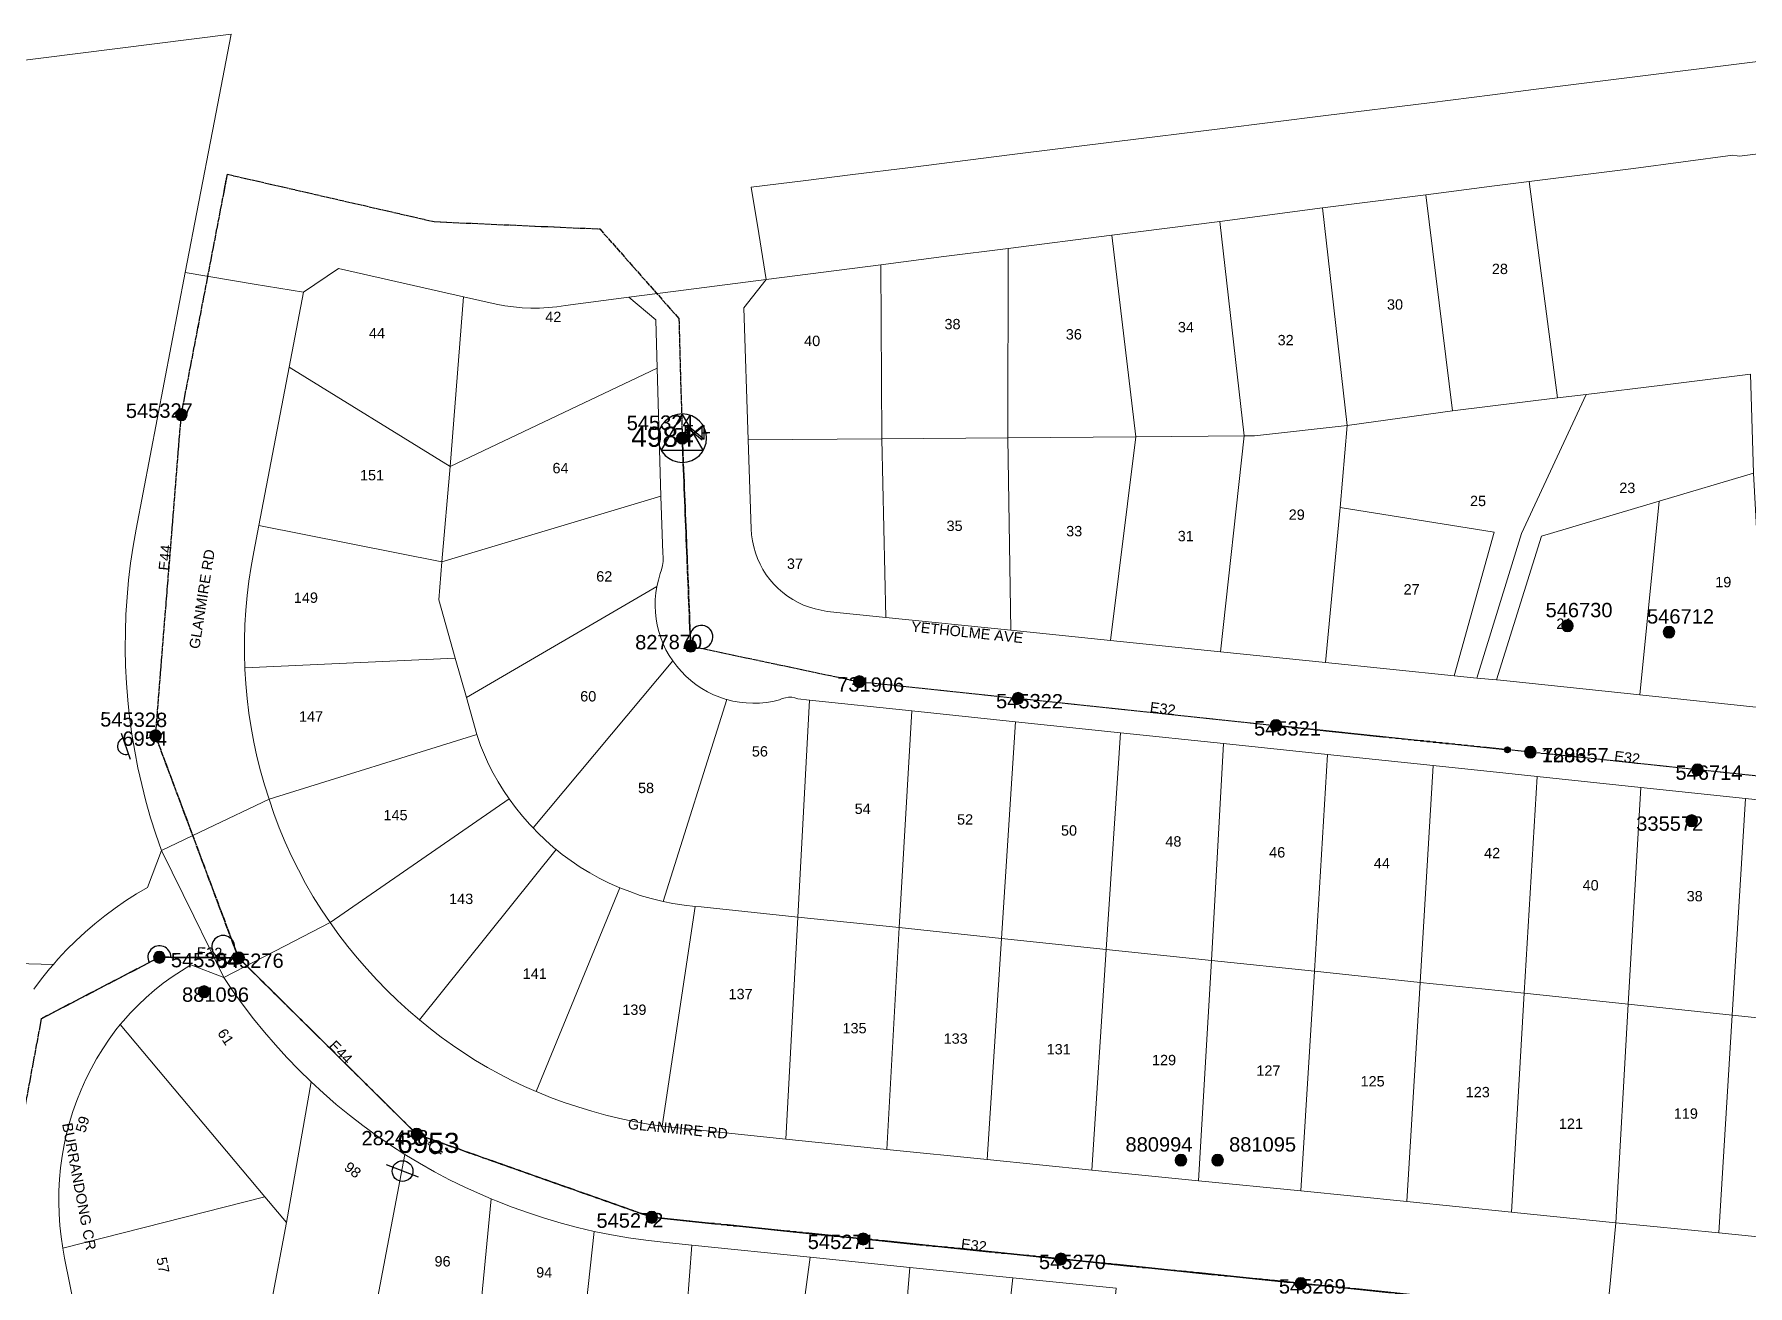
# Model space of a CAD drawing. Header units: metres. Extents: x 311460 to 313373, y 6261260 to 6263889.
# Drawn here: x 311615 to 311913.1, y 6262948.9 to 6263166.6 of the extents above; entities that cross this region are included whole.
import ezdxf
from ezdxf.enums import TextEntityAlignment as Align

# ---------------------------------------------------------------- set-up
doc = ezdxf.new("R2010")
doc.units = ezdxf.units.M
doc.linetypes.add('Cable Exist OH', pattern=[1, 1, 0])
doc.layers.get('0').update_dxf_attribs({"color": 6})
doc.layers.add('Cadastre Land Parcels_SP_EXT', color=9, linetype='Continuous', lineweight=5)
doc.layers.add('Cadastre Roads_SP_EXT', color=9, linetype='Continuous', lineweight=5)
for name, color, linetype in [('Equip_LV_EXT', 7, 'Continuous'), ('Equip_SP_HV_EXT', 7, 'Continuous'), ('Equip_SP_LV_EXT', 7, 'Continuous'), ('Mains_HV_EXT', 7, 'Continuous'), ('Mains_LV_EXT', 7, 'Continuous'), ('Mains_SL_EXT', 7, 'Continuous'), ('Sub_SP_TR_HV_LV_EXT', 7, 'Continuous'), ('SupportsOH_SP_TR_HV_LV_SL_EXT', 7, 'Continuous')]:
    doc.layers.add(name, color=color, linetype=linetype)
doc.layers.get('0').freeze()
doc.styles.add('HVSW_LABEL', font='arial.ttf')
doc.styles.add('POLE_LABEL', font='arial.ttf')
doc.styles.get("Standard").update_dxf_attribs({"font": 'arial.ttf'})

# ---------------------------------------------------------------- blocks, each defined once
blk = doc.blocks.new('SUB_POLE_EXT')
blk.add_wipeout([(0, 4.22), (0.42, 4.2), (0.83, 4.14), (1.21, 4.05), (1.62, 3.9), (1.99, 3.72), (2.35, 3.51), (2.68, 3.26), (2.99, 2.99), (3.28, 2.66), (3.52, 2.34), (3.76, 1.92), (3.9, 1.62), (4.04, 1.23), (4.18, 0.63), (4.22, 0), (4.18, -0.61), (4.06, -1.15), (3.9, -1.62), (3.58, -2.24), (3.22, -2.73), (2.97, -3.01), (2.68, -3.26), (2.36, -3.5), (2, -3.72), (1.64, -3.89), (1.25, -4.03), (0.82, -4.14), (0.42, -4.2), (0, -4.22), (-0.41, -4.2), (-0.8, -4.15), (-1.21, -4.05), (-1.62, -3.9), (-1.99, -3.73), (-2.35, -3.51), (-2.68, -3.26), (-2.96, -3.02), (-3.23, -2.72), (-3.51, -2.35), (-3.71, -2.01), (-3.91, -1.6), (-4.05, -1.21), (-4.16, -0.76), (-4.22, -0.14), (-4.21, 0.39), (-4.14, 0.83), (-4.03, 1.27), (-3.9, 1.63), (-3.71, 2.02), (-3.5, 2.37), (-3.28, 2.67), (-2.99, 2.99), (-2.68, 3.27), (-2.33, 3.52), (-1.98, 3.73), (-1.63, 3.9), (-1.2, 4.05), (-0.78, 4.15), (-0.4, 4.21)])
blk.add_line((2.16, 0.48), (2.16, 0.48, 0))
blk.add_lwpolyline([(-4.22, 0, 1), (4.22, 0, 1)], format="xyb", close=True)
blk.add_lwpolyline([(2.14, 0.52), (0, 4.22), (-3.66, -2.11), (3.66, -2.11)], close=True)
for tag, height, flags, p in [('ASSET_NUM', 3.5, 8, (2, 2)), ('STREET_CODE', 0.2, 9, (1.5, 0)), ('CONSTRUCTED_VOLTAGE', 0.2, 9, (1.5, -0.2)), ('OPERATING_VOLTAGE', 0.2, 9, (1.5, -0.6)), ('OPERATED_BY', 0.2, 9, (1.5, -0.8)), ('ORIENTATION', 0.2, 9, (1.5, -1.2)), ('OWNED_BY', 0.2, 9, (1.5, -1.4)), ('SECONDARY_VOLTAGE', 0.2, 9, (1.5, -1.6)), ('STATE', 0.2, 9, (1.5, -1.8)), ('SUBSTATION_TYPE', 0.2, 9, (1.5, -2)), ('STREETNAME', 0.2, 9, (1.5, -2.8)), ('SUBURB', 0.2, 9, (1.5, -3)), ('NO_PHASES', 0.2, 9, (1.5, -0.4)), ('MAINTAINED_BY', 0.2, 9, (1.5, -1)), ('USAGE', 0.2, 9, (1.5, -2.2)), ('LEGEND', 0.2, 9, (1.5, -2.4)), ('LOCATION', 0.2, 9, (1.5, -2.6)), ('Z', 0.2, 1, (1.5, -3.4)), ('NOTES', 0.2, 9, (1.5, -3.2))]:
    blk.add_attdef(tag, text='', height=height, dxfattribs=dict(flags=flags)).set_placement(p, align=Align.MIDDLE_LEFT)
blk = doc.blocks.new('LV_OH_LINKS_OPEN_EXT')
for p, q in [((-0.17, 4.97), (-0.17, 5.46)), ((-0.17, 3), (-0.17, 2.5)), ((0.17, 4.97), (0.17, 5.46)), ((0.17, 3), (0.17, 2.5))]:
    blk.add_line(p, q)
blk.add_lwpolyline([(0, 2.99, 1), (0, 4.98, 1)], format="xyb", close=True)
at = {"flags": 9}
for tag, p in [('ACTUAL_STATUS', (0, 0)), ('CONSTRUCTED_VOLTAGE', (0, -0.2)), ('OPERATING_VOLTAGE', (0, -0.6)), ('ORIENTATION', (0, -0.8)), ('OWNED_BY', (0, -1)), ('STATE', (0, -1.2)), ('SWITCH_TYPE', (0, -1.4)), ('NO_PHASES', (0, -0.4)), ('USAGE', (0, -1.6)), ('LEGEND', (0, -1.8)), ('NOTES', (0, -2))]:
    blk.add_attdef(tag, text='', height=0.2, dxfattribs=at).set_placement(p, align=Align.MIDDLE_LEFT)
at = {"flags": 1}
blk.add_attdef('Z', (0, 0), '', height=0.2, dxfattribs=at)
blk = doc.blocks.new('LV_OH_LINKS_DISTFUSE_EXT')
for p, q in [((0, 0), (0.96, 0)), ((3.84, 0), (4.8, 0))]:
    blk.add_line(p, q)
blk.add_lwpolyline([(3.84, -1.2), (3.84, 1.2), (0.96, -1.2), (0.96, 1.2)], close=True)
at = {"flags": 9}
for tag, p in [('ACTUAL_STATUS', (0, 0)), ('CONSTRUCTED_VOLTAGE', (0, -0.2)), ('OPERATING_VOLTAGE', (0, -0.6)), ('ORIENTATION', (0, -0.8)), ('OWNED_BY', (0, -1)), ('STATE', (0, -1.2)), ('SWITCH_TYPE', (0, -1.4)), ('NO_PHASES', (0, -0.4)), ('USAGE', (0, -1.6)), ('NOTES', (0, -1.8))]:
    blk.add_attdef(tag, text='', height=0.2, dxfattribs=at).set_placement(p, align=Align.MIDDLE_LEFT)
at = {"flags": 1}
blk.add_attdef('Z', (0, 0), '', height=0.2, dxfattribs=at)
blk = doc.blocks.new('POLE_EXT')
blk.add_hatch(color=256).paths.add_polyline_path([(-1, 0, 1), (1, 0, 1)])
blk.add_lwpolyline([(-1, 0, 1), (1, 0, 1)], format="xyb", close=True)
for tag, height, flags, p in [('pNumber', 2.5, 8, (-17.84, 2.07)), ('OWNED_BY', 0.2, 9, (1.35, -0.4)), ('SPECIAL_USE', 0.2, 9, (1.35, -0.8)), ('STATE', 0.2, 9, (1.35, -1)), ('cLV', 0.2, 9, (1.35, -1.4)), ('hDepth', 0.2, 9, (1.35, -1.6)), ('hDia', 0.2, 9, (1.35, -1.8)), ('cHV', 0.2, 9, (1.35, -2)), ('PARENT', 0.2, 9, (1.35, -0.6)), ('USAGE', 0.2, 9, (1.35, -1.2)), ('LBRACKET', 0.2, 9, (1.35, -2.2)), ('LExisting', 0.2, 9, (1.35, -2.4)), ('LANTNUMBER', 0.2, 9, (1.35, -2.6)), ('LOther', 0.2, 9, (1.35, -2.8)), ('LRemove', 0.2, 9, (1.35, -3)), ('cLinedev', 0.2, 9, (1.35, -3.4)), ('pExisting', 0.2, 9, (1.35, -3.8)), ('pFooting', 0.2, 9, (1.35, -4.4)), ('pNew', 0.2, 9, (1.35, -4.6)), ('pRelocate', 0.2, 9, (1.35, -5)), ('pRemove', 0.2, 9, (1.35, -5.2)), ('pReplace', 0.2, 9, (1.35, -5.4)), ('pStay', 0.2, 9, (1.35, -5.6)), ('pType', 0.2, 9, (1.35, -5.8)), ('cspan', 0.2, 9, (1.35, -6)), ('LEGEND', 0.2, 9, (1.35, -3.2)), ('LOCATION', 0.2, 9, (1.35, -3.6)), ('PFNUMBER', 0.2, 9, (1.35, -4)), ('NEWPFNUMBER', 0.2, 9, (1.35, -4.2)), ('STREETNAME', 0.2, 9, (1.35, -6.2)), ('SUBURB', 0.2, 9, (1.35, -6.4)), ('OPERATED_BY', 0.2, 9, (1.36, -7.01)), ('NOTES', 0.2, 9, (1.35, -6.6)), ('MAINTAINED_BY', 0.2, 9, (1.36, -6.81))]:
    blk.add_attdef(tag, text='', height=height, dxfattribs=dict(flags=flags)).set_placement(p, align=Align.MIDDLE_LEFT)
at = {"style": 'POLE_LABEL'}
for tag, height, flags, p in [('ASSET_NUM', 2.5, 8, (2, 2)), ('STRUCTURE_PLANT_NUMBER', 0.2, 9, (1.35, 0.03)), ('STREET_CODE', 0.2, 9, (1.35, -0.2))]:
    blk.add_attdef(tag, text='', height=height, dxfattribs=dict(at, flags=flags)).set_placement(p, align=Align.MIDDLE_LEFT)
at = {"flags": 1}
blk.add_attdef('Z', (1.35, -7.33), '', height=0.2, dxfattribs=at)
blk = doc.blocks.new('HV_ABS_CLOSED_EXT')
blk.add_line((-3, 6.87), (3, 6.87))
blk.add_circle((0, 6.87), 1.8)
at = {"style": 'HVSW_LABEL'}
for tag, height, flags, p in [('ASSET_NUM', 3.5, 8, (2, 2)), ('STREET_CODE', 0.2, 9, (0, -0.2))]:
    blk.add_attdef(tag, text='', height=height, dxfattribs=dict(at, flags=flags)).set_placement(p, align=Align.MIDDLE_LEFT)
at = {"flags": 1}
blk.add_attdef('Z', (0, 0), '', height=0.2, dxfattribs=at)
at = {"flags": 9}
for tag, p in [('ACTUAL_STATUS', (0, -0.4)), ('CONSTRUCTED_VOLTAGE', (0, -0.6)), ('OPERATING_VOLTAGE', (0, -1)), ('ORIENTATION', (0, -1.2)), ('OWNED_BY', (0, -1.4)), ('STATE', (0, -1.6)), ('SWITCH_TYPE', (0, -1.8)), ('STREETNAME', (0, -2.6)), ('SUBURB', (0, -2.8)), ('NO_PHASES', (0, -0.8)), ('USAGE', (0, -2)), ('LEGEND', (0, -2.2)), ('LOCATION', (0, -2.4)), ('NOTES', (0, -3))]:
    blk.add_attdef(tag, text='', height=0.2, dxfattribs=at).set_placement(p, align=Align.MIDDLE_LEFT)
blk = doc.blocks.new('HV_USL_CLOSED_EXT')
blk.add_line((2.4, 5.5), (-2.4, 5.5))
blk.add_lwpolyline([(1.44, 5.5, 0.414214), (0, 6.94, 0.414214), (-1.44, 5.5)], format="xyb")
for tag, height, flags, p in [('ASSET_NUM', 2.5, 8, (2, 2)), ('STREET_CODE', 0.2, 9, (1.5, 0)), ('ACTUAL_STATUS', 0.2, 9, (1.5, -0.2)), ('CONSTRUCTED_VOLTAGE', 0.2, 9, (1.5, -0.4)), ('OPERATING_VOLTAGE', 0.2, 9, (1.5, -0.8)), ('ORIENTATION', 0.2, 9, (1.5, -1)), ('OWNED_BY', 0.2, 9, (1.5, -1.2)), ('OPERATED_BY', 0.2, 9, (1.5, -1.4)), ('STATE', 0.2, 9, (1.5, -1.8)), ('SWITCH_TYPE', 0.2, 9, (1.5, -2)), ('STREETNAME', 0.2, 9, (1.5, -2.8)), ('SUBURB', 0.2, 9, (1.5, -3)), ('NO_PHASES', 0.2, 9, (1.5, -0.6)), ('MAINTAINED_BY', 0.2, 9, (1.5, -1.6)), ('USAGE', 0.2, 9, (1.5, -2.2)), ('LEGEND', 0.2, 9, (1.5, -2.4)), ('LOCATION', 0.2, 9, (1.5, -2.6)), ('Z', 0.2, 1, (1.5, -3.6)), ('NOTES', 0.2, 9, (1.5, -3.2)), ('LABEL_ALIGNMENT', 0.2, 9, (1.5, -3.4))]:
    blk.add_attdef(tag, text='', height=height, dxfattribs=dict(flags=flags)).set_placement(p, align=Align.MIDDLE_LEFT)
blk = doc.blocks.new('CONNECTOR_NODE_EXT')
h = blk.add_hatch(color=256)
edge = h.paths.add_edge_path()
edge.add_arc((0, 0), 0.5, 0, 360)
blk.add_circle((0, 0), 0.5)
at = {"flags": 1}
blk.add_attdef('Z', (0, 0), '', height=0.2, dxfattribs=at)
at = {"flags": 9}
for tag, p in [('CONNECTOR_TYPE', (0, 0)), ('CONSTRUCTED_VOLTAGE', (0, -0.2)), ('OPERATING_VOLTAGE', (0, -0.6)), ('ORIENTATION', (0, -0.8)), ('SUBTYPE', (0, -1)), ('NO_PHASES', (0, -0.4)), ('USAGE', (0, -1.2)), ('NOTES', (0, -1.4))]:
    blk.add_attdef(tag, text='', height=0.2, dxfattribs=at).set_placement(p, align=Align.MIDDLE_LEFT)

msp = doc.modelspace()

# ---------------------------------------------------------------- linework, layer by layer
at = {"layer": 'Cadastre Land Parcels_SP_EXT', "linetype": 'Continuous'}
msp.add_lwpolyline([(311575.49, 6263005.98), (311618.32, 6263004.82), (311619.1, 6263005.71), (311620.62, 6263007.34), (311622.2, 6263008.91), (311623.83, 6263010.43), (311625.52, 6263011.88), (311627.26, 6263013.28), (311629.04, 6263014.61), (311630.88, 6263015.88), (311632.75, 6263017.08), (311634.69, 6263018.22), (311637.1, 6263024.65), (311636.11, 6263027.47), (311635.22, 6263030.32), (311634.41, 6263033.19), (311633.68, 6263036.08), (311633.03, 6263038.99), (311632.46, 6263041.92), (311631.98, 6263044.86), (311631.58, 6263047.82), (311631.26, 6263050.78), (311631.03, 6263053.76), (311630.88, 6263056.74), (311630.81, 6263059.72), (311630.83, 6263062.7), (311630.93, 6263065.68), (311631.12, 6263068.66), (311631.39, 6263071.63), (311631.74, 6263074.59), (311632.17, 6263077.54), (311632.69, 6263080.51), (311641.26, 6263125.16), (311645.98, 6263149.72), (311649.22, 6263166.58), (311596.3, 6263159.94)], dxfattribs=at)
for points in [[(311861.79, 6263101.12), (311880.07, 6263103.35), (311875.1, 6263140.99), (311869.06, 6263140.22), (311857.11, 6263138.69), (311861.79, 6263101.12)], [(311843.42, 6263098.55), (311839.17, 6263136.4), (311821.29, 6263134.03), (311825.52, 6263096.74), (311827.31, 6263096.76), (311843.42, 6263098.55)], [(311843.42, 6263098.55), (311861.79, 6263101.12), (311857.11, 6263138.69), (311839.17, 6263136.4), (311843.42, 6263098.55)], [(311825.52, 6263096.74), (311821.29, 6263134.03), (311802.47, 6263131.67), (311806.65, 6263096.58), (311825.52, 6263096.74)], [(311802.47, 6263131.67), (311784.45, 6263129.34), (311784.37, 6263096.4), (311806.65, 6263096.58), (311802.47, 6263131.67)], [(311784.45, 6263129.34), (311773.27, 6263127.92), (311762.27, 6263126.51), (311762.47, 6263096.25), (311784.37, 6263096.4), (311784.45, 6263129.34)], [(311689.7, 6263120.94), (311667.91, 6263125.87), (311661.84, 6263121.71), (311659.34, 6263108.68), (311687.33, 6263091.39), (311689.7, 6263120.94)], [(311762.47, 6263096.25), (311762.27, 6263126.51), (311742.32, 6263123.94), (311738.45, 6263119), (311739.21, 6263096.08), (311762.47, 6263096.25)], [(311687.33, 6263091.39), (311659.34, 6263108.68), (311654.06, 6263081.18), (311685.89, 6263074.81), (311687.33, 6263091.39)], [(311914.16, 6263090.25), (311913.61, 6263107.47), (311912.68, 6263107.33), (311898.3, 6263105.58), (311885.01, 6263103.95), (311873.8, 6263079.78), (311865.98, 6263054.62), (311869.4, 6263054.31), (311877.26, 6263079.27), (311897.71, 6263085.36), (311914.16, 6263090.25)], [(311865.98, 6263054.62), (311873.8, 6263079.78), (311885.01, 6263103.95), (311880.07, 6263103.35), (311861.79, 6263101.12), (311843.42, 6263098.55), (311842.23, 6263084.27), (311869.02, 6263079.97), (311862.04, 6263055.03), (311865.98, 6263054.62)], [(311842.23, 6263084.27), (311843.42, 6263098.55), (311827.31, 6263096.76), (311825.52, 6263096.74), (311821.43, 6263059.21), (311839.7, 6263057.32), (311842.23, 6263084.27)], [(311762.47, 6263096.25), (311739.21, 6263096.08), (311739.72, 6263080.57), (311739.81, 6263079.51), (311739.95, 6263078.46), (311740.17, 6263077.42), (311740.46, 6263076.4), (311740.83, 6263075.4), (311741.27, 6263074.43), (311741.77, 6263073.49), (311742.34, 6263072.59), (311742.98, 6263071.74), (311743.67, 6263070.93), (311744.42, 6263070.18), (311745.22, 6263069.48), (311746.07, 6263068.84), (311746.96, 6263068.27), (311747.9, 6263067.76), (311748.86, 6263067.31), (311749.86, 6263066.94), (311750.88, 6263066.64), (311751.92, 6263066.42), (311752.97, 6263066.22), (311763.18, 6263065.18), (311762.47, 6263096.25)], [(311784.89, 6263062.95), (311784.37, 6263096.4), (311762.47, 6263096.25), (311763.18, 6263065.18), (311784.89, 6263062.95)], [(311802.25, 6263061.17), (311806.65, 6263096.58), (311784.37, 6263096.4), (311784.89, 6263062.95), (311802.25, 6263061.17)], [(311825.52, 6263096.74), (311806.65, 6263096.58), (311802.25, 6263061.17), (311821.43, 6263059.21), (311825.52, 6263096.74)], [(311916.26, 6263049.41), (311914.94, 6263075.33), (311914.16, 6263090.25), (311897.71, 6263085.36), (311894.35, 6263051.68), (311916.26, 6263049.41)], [(311723.33, 6263070.53), (311723.58, 6263071.67), (311723.91, 6263072.78), (311724.14, 6263073.47), (311724.31, 6263074.18), (311724.39, 6263074.9), (311724.41, 6263075.63), (311724.34, 6263076.36), (311724.03, 6263086.28), (311685.89, 6263074.81), (311685.36, 6263068.23), (311688.21, 6263058.09), (311690.17, 6263051.26), (311723.33, 6263070.53)], [(311862.04, 6263055.03), (311869.02, 6263079.97), (311842.23, 6263084.27), (311839.7, 6263057.32), (311862.04, 6263055.03)], [(311897.71, 6263085.36), (311877.26, 6263079.27), (311869.4, 6263054.31), (311869.57, 6263054.3), (311870.73, 6263054.18), (311894.35, 6263051.68), (311897.71, 6263085.36)], [(311685.89, 6263074.81), (311654.06, 6263081.18), (311653.18, 6263076.57), (311652.71, 6263074.03), (311652.33, 6263071.5), (311652.02, 6263068.96), (311651.78, 6263066.41), (311651.63, 6263063.85), (311651.55, 6263061.29), (311651.55, 6263058.73), (311651.62, 6263056.42), (311688.21, 6263058.09), (311685.36, 6263068.23), (311685.89, 6263074.81)], [(311726.08, 6263057.61), (311725.46, 6263058.56), (311724.91, 6263059.55), (311724.43, 6263060.57), (311724.02, 6263061.63), (311723.67, 6263062.7), (311723.4, 6263063.8), (311723.2, 6263064.91), (311723.08, 6263066.03), (311723.03, 6263067.16), (311723.05, 6263068.29), (311723.15, 6263069.42), (311723.33, 6263070.53), (311690.17, 6263051.26), (311691.99, 6263044.78), (311692.64, 6263042.87), (311693.32, 6263041.25), (311694.05, 6263039.66), (311694.85, 6263038.1), (311695.72, 6263036.58), (311696.64, 6263035.08), (311697.61, 6263033.63), (311698.75, 6263032.08), (311699.95, 6263030.59), (311701.21, 6263029.15), (311701.77, 6263028.56), (311726.08, 6263057.61)], [(311655.83, 6263033.58), (311691.99, 6263044.78), (311690.17, 6263051.26), (311688.21, 6263058.09), (311651.62, 6263056.42), (311651.63, 6263056.17), (311651.79, 6263053.62), (311652.02, 6263051.07), (311652.33, 6263048.53), (311652.72, 6263046), (311653.19, 6263043.48), (311653.73, 6263040.98), (311654.35, 6263038.49), (311655.04, 6263036.03), (311655.83, 6263033.58)], [(311735.52, 6263050.88), (311735.39, 6263050.91), (311734.28, 6263051.27), (311733.19, 6263051.71), (311732.14, 6263052.22), (311731.13, 6263052.81), (311730.15, 6263053.46), (311729.23, 6263054.17), (311728.35, 6263054.95), (311727.53, 6263055.79), (311726.77, 6263056.67), (311726.08, 6263057.61), (311701.77, 6263028.56), (311702.54, 6263027.76), (311703.92, 6263026.43), (311705.36, 6263025.17), (311705.8, 6263024.81), (311706.86, 6263023.96), (311708.4, 6263022.83), (311709.99, 6263021.75), (311711.63, 6263020.75), (311713.3, 6263019.82), (311715.02, 6263018.97), (311716.9, 6263018.14), (311718.59, 6263017.47), (311720.44, 6263016.83), (311722.31, 6263016.28), (311724.21, 6263015.81), (311724.44, 6263015.76), (311735.52, 6263050.88)], [(311729.99, 6263014.87), (311731.06, 6263014.83), (311747.87, 6263013.06), (311749.89, 6263050.78), (311747.87, 6263051.03), (311747.34, 6263051.19), (311746.79, 6263051.27), (311746.24, 6263051.28), (311745.69, 6263051.21), (311745.15, 6263051.06), (311744.64, 6263050.84), (311743.5, 6263050.57), (311742.35, 6263050.38), (311741.18, 6263050.27), (311740.01, 6263050.24), (311738.84, 6263050.29), (311737.68, 6263050.42), (311736.53, 6263050.62), (311735.52, 6263050.88), (311724.44, 6263015.76), (311726.13, 6263015.42), (311728.06, 6263015.12), (311729.99, 6263014.87)], [(311767.69, 6263048.92), (311749.89, 6263050.78), (311747.87, 6263013.06), (311765.51, 6263011.21), (311767.69, 6263048.92)], [(311785.75, 6263047.03), (311767.69, 6263048.92), (311765.51, 6263011.21), (311783.3, 6263009.35), (311785.75, 6263047.03)], [(311804.01, 6263045.09), (311785.75, 6263047.03), (311783.3, 6263009.35), (311801.5, 6263007.42), (311804.01, 6263045.09)], [(311697.61, 6263033.63), (311696.64, 6263035.08), (311695.72, 6263036.58), (311694.85, 6263038.1), (311694.05, 6263039.66), (311693.32, 6263041.25), (311692.64, 6263042.87), (311691.99, 6263044.78), (311655.83, 6263033.58), (311656.68, 6263031.06), (311657.62, 6263028.56), (311658.65, 6263026.09), (311659.76, 6263023.65), (311660.94, 6263021.26), (311662.2, 6263018.9), (311663.54, 6263016.58), (311664.95, 6263014.31), (311666.48, 6263012.08), (311697.61, 6263033.63)], [(311821.9, 6263043.22), (311804.01, 6263045.09), (311801.5, 6263007.42), (311819.82, 6263005.5), (311821.9, 6263043.22)], [(311837.73, 6263003.62), (311840.04, 6263041.32), (311821.9, 6263043.22), (311819.82, 6263005.5), (311837.73, 6263003.62)], [(311858.42, 6263039.39), (311840.04, 6263041.32), (311837.73, 6263003.62), (311856.13, 6263001.69), (311858.42, 6263039.39)], [(311876.48, 6263037.49), (311871.04, 6263038.06), (311858.42, 6263039.39), (311856.13, 6263001.69), (311874.27, 6262999.8), (311876.48, 6263037.49)], [(311894.55, 6263035.59), (311876.48, 6263037.49), (311874.27, 6262999.8), (311892.36, 6262997.89), (311894.55, 6263035.59)], [(311912.73, 6263033.68), (311894.55, 6263035.59), (311892.36, 6262997.89), (311910.43, 6262996), (311912.73, 6263033.68)], [(311701.77, 6263028.56), (311701.21, 6263029.15), (311699.95, 6263030.59), (311698.75, 6263032.08), (311697.61, 6263033.63), (311666.48, 6263012.08), (311668, 6263009.98), (311669.55, 6263007.95), (311671.17, 6263005.96), (311672.84, 6263004.03), (311674.57, 6263002.14), (311676.36, 6263000.31), (311678.2, 6262998.54), (311680.1, 6262996.82), (311682.01, 6262995.18), (311705.8, 6263024.81), (311705.36, 6263025.17), (311703.92, 6263026.43), (311702.54, 6263027.76), (311701.77, 6263028.56)], [(311930.78, 6263031.78), (311912.73, 6263033.68), (311910.43, 6262996), (311928.69, 6262994.1), (311930.78, 6263031.78)], [(311716.9, 6263018.14), (311715.02, 6263018.97), (311713.3, 6263019.82), (311711.63, 6263020.75), (311709.99, 6263021.75), (311708.4, 6263022.83), (311706.86, 6263023.96), (311705.8, 6263024.81), (311682.01, 6262995.18), (311683.91, 6262993.63), (311685.81, 6262992.17), (311687.77, 6262990.76), (311689.76, 6262989.42), (311691.79, 6262988.13), (311693.87, 6262986.91), (311695.97, 6262985.75), (311698.11, 6262984.65), (311700.29, 6262983.61), (311702.33, 6262982.72), (311716.9, 6263018.14)], [(311724.44, 6263015.76), (311724.21, 6263015.81), (311722.31, 6263016.28), (311720.44, 6263016.83), (311718.59, 6263017.47), (311716.9, 6263018.14), (311702.33, 6262982.72), (311702.49, 6262982.65), (311704.83, 6262981.7), (311707.19, 6262980.83), (311709.58, 6262980.02), (311711.99, 6262979.28), (311714.42, 6262978.62), (311716.87, 6262978.02), (311719.34, 6262977.5), (311721.82, 6262977.05), (311724.26, 6262976.68), (311729.99, 6263014.87), (311728.06, 6263015.12), (311726.13, 6263015.42), (311724.44, 6263015.76)], [(311747.87, 6263013.06), (311731.06, 6263014.83), (311729.99, 6263014.87), (311724.26, 6262976.68), (311745.78, 6262974.4), (311747.87, 6263013.06)], [(311765.51, 6263011.21), (311747.87, 6263013.06), (311745.78, 6262974.4), (311763.32, 6262972.64), (311765.51, 6263011.21)], [(311783.3, 6263009.35), (311765.51, 6263011.21), (311763.32, 6262972.64), (311780.77, 6262970.88), (311783.3, 6263009.35)], [(311801.5, 6263007.42), (311783.3, 6263009.35), (311780.77, 6262970.88), (311799.02, 6262969.03), (311801.5, 6263007.42)], [(311817.6, 6262967.19), (311819.82, 6263005.5), (311801.5, 6263007.42), (311799.02, 6262969.03), (311817.6, 6262967.19)], [(311835.39, 6262965.44), (311837.73, 6263003.62), (311819.82, 6263005.5), (311817.6, 6262967.19), (311835.39, 6262965.44)], [(311647.95, 6263002.57), (311642.23, 6263004.74), (311640.58, 6263003.73), (311638.98, 6263002.66), (311637.43, 6263001.53), (311635.92, 6263000.33), (311634.47, 6262999.07), (311633.07, 6262997.75), (311631.72, 6262996.38), (311630.43, 6262994.95), (311629.92, 6262994.34), (311655.11, 6262964.4), (311658.88, 6262959.92), (311663.19, 6262984.37), (311663.12, 6262984.43), (311661, 6262986.5), (311658.94, 6262988.63), (311656.95, 6262990.82), (311655.02, 6262993.06), (311653.15, 6262995.36), (311651.35, 6262997.71), (311649.62, 6263000.11), (311647.95, 6263002.57)], [(311856.13, 6263001.69), (311837.73, 6263003.62), (311835.39, 6262965.44), (311853.82, 6262963.59), (311856.13, 6263001.69)], [(311874.27, 6262999.8), (311856.13, 6263001.69), (311853.82, 6262963.59), (311872.06, 6262961.75), (311874.27, 6262999.8)], [(311892.36, 6262997.89), (311874.27, 6262999.8), (311872.06, 6262961.75), (311872.52, 6262961.7), (311890.21, 6262959.9), (311892.36, 6262997.89)], [(311910.43, 6262996), (311892.36, 6262997.89), (311890.21, 6262959.9), (311908.11, 6262958.14), (311910.43, 6262996)], [(311655.11, 6262964.4), (311629.92, 6262994.34), (311629.19, 6262993.42), (311628, 6262991.79), (311626.89, 6262990.12), (311625.84, 6262988.4), (311624.87, 6262986.65), (311623.97, 6262984.85), (311623.14, 6262983.02), (311622.39, 6262981.15), (311621.72, 6262979.26), (311621.12, 6262977.34), (311620.61, 6262975.39), (311620.18, 6262973.43), (311619.82, 6262971.45), (311619.55, 6262969.46), (311619.36, 6262967.46), (311619.26, 6262965.45), (311619.23, 6262963.44), (311619.29, 6262961.43), (311619.44, 6262959.42), (311619.66, 6262957.43), (311619.97, 6262955.48), (311655.11, 6262964.4)], [(311928.69, 6262994.1), (311910.43, 6262996), (311908.11, 6262958.14), (311914.38, 6262957.52), (311926.59, 6262956.35), (311928.69, 6262994.1)], [(311679.47, 6262971.76), (311676.97, 6262973.36), (311674.54, 6262975.04), (311672.15, 6262976.79), (311669.81, 6262978.6), (311667.52, 6262980.48), (311665.29, 6262982.43), (311663.19, 6262984.37), (311658.88, 6262959.92), (311656.39, 6262946.71), (311671.95, 6262932.06), (311679.47, 6262971.76)], [(311694.46, 6262964.07), (311692.63, 6262964.84), (311689.92, 6262966.07), (311687.25, 6262967.38), (311684.61, 6262968.77), (311682.01, 6262970.23), (311679.47, 6262971.76), (311671.95, 6262932.06), (311670.75, 6262924.57), (311687.33, 6262922.82), (311690.48, 6262922.49), (311694.46, 6262964.07)], [(311622.98, 6262940.28), (311656.39, 6262946.71), (311658.88, 6262959.92), (311655.11, 6262964.4), (311619.97, 6262955.48), (311619.97, 6262955.45), (311620.27, 6262953.74), (311622.98, 6262940.28)], [(311712.44, 6262958.36), (311709.53, 6262959.07), (311706.65, 6262959.84), (311703.79, 6262960.68), (311700.96, 6262961.6), (311698.15, 6262962.6), (311695.38, 6262963.68), (311694.46, 6262964.07), (311690.48, 6262922.49), (311705.39, 6262920.88), (311708.27, 6262920.61), (311712.44, 6262958.36)], [(311729.43, 6262955.98), (311724.39, 6262956.5), (311721.39, 6262956.85), (311718.4, 6262957.28), (311715.42, 6262957.79), (311712.44, 6262958.36), (311708.27, 6262920.61), (311723.59, 6262918.98), (311726.54, 6262918.68), (311729.43, 6262955.98)], [(311750.02, 6262953.88), (311729.43, 6262955.98), (311726.54, 6262918.68), (311741.35, 6262917.1), (311744.99, 6262916.73), (311750.02, 6262953.88)], [(311767.37, 6262952.12), (311750.02, 6262953.88), (311744.99, 6262916.73), (311761.14, 6262915), (311764.25, 6262914.7), (311767.37, 6262952.12)], [(311785.29, 6262950.32), (311767.37, 6262952.12), (311764.25, 6262914.7), (311778.47, 6262913.17), (311781.15, 6262912.92), (311785.29, 6262950.32)], [(311803.25, 6262948.49), (311785.29, 6262950.32), (311781.15, 6262912.92), (311796.38, 6262911.3), (311799.56, 6262911.12), (311803.25, 6262948.49)]]:
    msp.add_lwpolyline(points, close=True, dxfattribs=at)
at = {"layer": 'Cadastre Roads_SP_EXT', "linetype": 'Continuous'}
for points in [[(311930.68, 6263163.84), (311912.12, 6263161.52), (311893.99, 6263159.25), (311875.84, 6263156.98), (311868.75, 6263156.08), (311857.76, 6263154.69), (311839.74, 6263152.45), (311821.31, 6263150.15), (311803.37, 6263147.92), (311785.15, 6263145.65), (311767.43, 6263143.43), (311756.97, 6263142.12), (311749.26, 6263141.16), (311739.74, 6263139.97), (311741.04, 6263131.92), (311742.32, 6263123.94), (311762.27, 6263126.51), (311773.27, 6263127.92), (311784.45, 6263129.34), (311802.47, 6263131.67), (311821.29, 6263134.03), (311839.17, 6263136.4), (311857.11, 6263138.69), (311869.06, 6263140.22), (311875.1, 6263140.99), (311893.28, 6263143.24), (311910.57, 6263145.54), (311911.31, 6263145.45), (311911.7, 6263145.39), (311929.84, 6263147.67)], [(311622.98, 6262940.28), (311620.27, 6262953.74), (311619.97, 6262955.45), (311619.97, 6262955.48), (311619.66, 6262957.43), (311619.44, 6262959.42), (311619.29, 6262961.43), (311619.23, 6262963.44), (311619.26, 6262965.45), (311619.36, 6262967.46), (311619.55, 6262969.46), (311619.82, 6262971.45), (311620.18, 6262973.43), (311620.61, 6262975.39), (311621.12, 6262977.34), (311621.72, 6262979.26), (311622.39, 6262981.15), (311623.14, 6262983.02), (311623.97, 6262984.85), (311624.87, 6262986.65), (311625.84, 6262988.4), (311626.89, 6262990.12), (311628, 6262991.79), (311629.19, 6262993.42), (311629.92, 6262994.34), (311630.43, 6262994.95), (311631.72, 6262996.38), (311633.07, 6262997.75), (311634.47, 6262999.07), (311635.92, 6263000.33), (311637.43, 6263001.53), (311638.98, 6263002.66), (311640.58, 6263003.73), (311642.23, 6263004.74), (311647.95, 6263002.57), (311647.95, 6263002.57), (311642.73, 6263013.2), (311637.1, 6263024.65), (311634.69, 6263018.22), (311632.75, 6263017.08), (311630.88, 6263015.88), (311629.04, 6263014.61), (311627.26, 6263013.28), (311625.52, 6263011.88), (311623.83, 6263010.43), (311622.2, 6263008.91), (311620.62, 6263007.34), (311619.1, 6263005.71), (311618.32, 6263004.82), (311617.64, 6263004.03), (311616.23, 6263002.29), (311614.9, 6263000.51)], [(311888.3, 6262939.9), (311889.26, 6262949.93), (311890.21, 6262959.9), (311872.52, 6262961.7), (311872.06, 6262961.75), (311853.82, 6262963.59), (311835.39, 6262965.44), (311817.6, 6262967.19), (311799.02, 6262969.03), (311780.77, 6262970.88), (311763.32, 6262972.64), (311745.78, 6262974.4), (311724.26, 6262976.68), (311721.82, 6262977.05), (311719.34, 6262977.5), (311716.87, 6262978.02), (311714.42, 6262978.62), (311711.99, 6262979.28), (311709.58, 6262980.02), (311707.19, 6262980.83), (311704.83, 6262981.7), (311702.49, 6262982.65), (311702.33, 6262982.72), (311700.29, 6262983.61), (311698.11, 6262984.65), (311695.97, 6262985.75), (311693.87, 6262986.91), (311691.79, 6262988.13), (311689.76, 6262989.42), (311687.77, 6262990.76), (311685.81, 6262992.17), (311683.91, 6262993.63), (311682.01, 6262995.18), (311682.01, 6262995.18), (311680.1, 6262996.82), (311678.2, 6262998.54), (311676.36, 6263000.31), (311674.57, 6263002.14), (311672.84, 6263004.03), (311671.17, 6263005.96), (311669.55, 6263007.95), (311668, 6263009.98), (311666.48, 6263012.08), (311658.54, 6263008), (311647.95, 6263002.57), (311649.62, 6263000.11), (311651.35, 6262997.71), (311653.15, 6262995.36), (311655.02, 6262993.06), (311656.95, 6262990.82), (311658.94, 6262988.63), (311661, 6262986.5), (311663.12, 6262984.43), (311663.19, 6262984.37), (311665.29, 6262982.43), (311667.52, 6262980.48), (311669.81, 6262978.6), (311672.15, 6262976.79), (311674.54, 6262975.04), (311676.97, 6262973.36), (311679.47, 6262971.76), (311682.01, 6262970.23), (311684.61, 6262968.77), (311687.25, 6262967.38), (311689.92, 6262966.07), (311692.63, 6262964.84), (311694.46, 6262964.07), (311695.38, 6262963.68), (311698.15, 6262962.6), (311700.96, 6262961.6), (311703.79, 6262960.68), (311706.65, 6262959.84), (311709.53, 6262959.07), (311712.44, 6262958.36), (311715.42, 6262957.79), (311718.4, 6262957.28), (311721.39, 6262956.85), (311724.39, 6262956.5), (311729.43, 6262955.98), (311750.02, 6262953.88), (311767.37, 6262952.12), (311785.29, 6262950.32), (311803.25, 6262948.49)]]:
    msp.add_lwpolyline(points, dxfattribs=at)
msp.add_lwpolyline([(311661.84, 6263121.71), (311653.24, 6263123.15), (311641.26, 6263125.16), (311632.69, 6263080.51), (311632.17, 6263077.54), (311631.74, 6263074.59), (311631.39, 6263071.63), (311631.12, 6263068.66), (311630.93, 6263065.68), (311630.83, 6263062.7), (311630.81, 6263059.72), (311630.88, 6263056.74), (311631.03, 6263053.76), (311631.26, 6263050.78), (311631.58, 6263047.82), (311631.98, 6263044.86), (311632.46, 6263041.92), (311633.03, 6263038.99), (311633.68, 6263036.08), (311634.41, 6263033.19), (311635.22, 6263030.32), (311636.11, 6263027.47), (311637.1, 6263024.65), (311645.1, 6263028.46), (311655.83, 6263033.58), (311655.04, 6263036.03), (311654.35, 6263038.49), (311653.73, 6263040.98), (311653.19, 6263043.48), (311652.72, 6263046), (311652.33, 6263048.53), (311652.02, 6263051.07), (311651.79, 6263053.62), (311651.63, 6263056.17), (311651.62, 6263056.42), (311651.55, 6263058.73), (311651.55, 6263061.29), (311651.63, 6263063.85), (311651.78, 6263066.41), (311652.02, 6263068.96), (311652.33, 6263071.5), (311652.71, 6263074.03), (311653.18, 6263076.57), (311654.06, 6263081.18), (311659.34, 6263108.68), (311661.84, 6263121.71)], close=True, dxfattribs=at)
at = {"layer": 'Mains_HV_EXT', "linetype": 'Cable Exist OH'}
for points in [[(311636.09, 6263044.59), (311640.57, 6263100.42), (311648.6, 6263142.24)], [(311650.49, 6263005.98), (311636.09, 6263044.59)], [(311650.49, 6263005.98), (311636.75, 6263006.06), (311616.19, 6262995.37), (311608.27, 6262952.67), (311613.66, 6262925.92), (311622.75, 6262880.87), (311631.62, 6262836.99), (311644.78, 6262800.23), (311668.93, 6262783.73), (311701.22, 6262779.58)], [(311681.54, 6262975.28), (311650.49, 6263005.98)], [(311968.49, 6262935.96), (311911.57, 6262942.02), (311878.9, 6262944.93), (311722.45, 6262960.84), (311681.54, 6262975.28)]]:
    msp.add_lwpolyline(points, dxfattribs=at)
at = {"layer": 'Mains_LV_EXT', "linetype": 'Cable Exist OH'}
for points in [[(311640.57, 6263100.42), (311648.01, 6263139.15), (311648.6, 6263142.24)], [(311636.09, 6263044.59), (311640.57, 6263100.42)], [(311729.2, 6263060.19), (311758.54, 6263053.99)], [(311758.54, 6263053.99), (311786.17, 6263051.1)], [(311786.17, 6263051.1), (311831.06, 6263046.37)], [(311650.55, 6263005.96), (311636.09, 6263044.59)], [(311831.06, 6263046.37), (311871.33, 6263042.14)], [(311875.31, 6263041.72), (311871.33, 6263042.14)], [(311904.4, 6263038.67), (311875.31, 6263041.72)], [(311940.06, 6263034.92), (311904.4, 6263038.67)], [(311616.19, 6262995.37), (311636.75, 6263006.06)], [(311636.75, 6263006.06), (311650.55, 6263005.96)], [(311650.55, 6263005.96), (311681.54, 6262975.28)], [(311681.54, 6262975.28), (311722.45, 6262960.84)], [(311722.45, 6262960.84), (311759.23, 6262957.06)], [(311759.23, 6262957.06), (311793.63, 6262953.58)], [(311793.63, 6262953.58), (311835.38, 6262949.33)], [(311835.38, 6262949.33), (311874.46, 6262945.36)]]:
    msp.add_lwpolyline(points, dxfattribs=at)
at = {"layer": 'Mains_LV_EXT', "linetype": 'Continuous'}
for points in [[(311731.16, 6263059.78, 2.041656), (311729.12, 6263062.19)], [(311649.85, 6263007.83, 3.21959), (311648.55, 6263005.98)], [(311638.75, 6263006.05, 1.279067), (311634.98, 6263005.14)]]:
    msp.add_lwpolyline(points, format="xyb", dxfattribs=at)
at = {"layer": 'Mains_SL_EXT', "linetype": 'Cable Exist OH'}
for points in [[(311636.09, 6263044.59), (311640.57, 6263100.42), (311648.6, 6263142.24)], [(311729.2, 6263060.19), (311758.54, 6263053.99), (311786.17, 6263051.1), (311831.06, 6263046.37)], [(311650.55, 6263005.96), (311636.09, 6263044.59)], [(311904.4, 6263038.67), (311875.31, 6263041.72), (311831.06, 6263046.37)], [(311964.46, 6263032.49), (311940.06, 6263034.92), (311904.4, 6263038.67)], [(311636.75, 6263006.06), (311616.19, 6262995.37)], [(311650.55, 6263005.96), (311636.75, 6263006.06)], [(311681.54, 6262975.28), (311650.55, 6263005.96)], [(311835.38, 6262949.33), (311793.63, 6262953.58), (311759.23, 6262957.06)], [(311911.57, 6262942.02), (311878.9, 6262944.93), (311835.38, 6262949.33)]]:
    msp.add_lwpolyline(points, dxfattribs=at)

# ---------------------------------------------------------------- block references
at = {"layer": 'Equip_LV_EXT'}
msp.add_blockref('CONNECTOR_NODE_EXT', (311871.33, 6263042.14), dxfattribs=at)
at = {"layer": 'Equip_SP_HV_EXT'}
ref = msp.add_blockref('HV_USL_CLOSED_EXT', (311636.09, 6263044.59), dxfattribs=dict(at, rotation=109.2361082841818))
ref.add_attrib('ASSET_NUM', '6954', dxfattribs={"layer": '0', "height": 2.5}).set_placement((311638.09, 6263045.34), align=Align.TOP_RIGHT)
ref = msp.add_blockref('HV_ABS_CLOSED_EXT', (311681.54, 6262975.28), dxfattribs=dict(at, rotation=158.914095601114))
ref.add_attrib('ASSET_NUM', '6953', dxfattribs={"layer": '0', "height": 3.5, "style": 'HVSW_LABEL'}).set_placement((311683.54, 6262975.53), align=Align.TOP_CENTER)
at = {"layer": 'Equip_SP_LV_EXT', "rotation": 233.3110282765796}
msp.add_blockref('LV_OH_LINKS_OPEN_EXT', (311681.54, 6262975.28), dxfattribs=at)
at = {"layer": 'Sub_SP_TR_HV_LV_EXT'}
ref = msp.add_blockref('SUB_POLE_EXT', (311727.74, 6263096.34), dxfattribs=at)
ref.add_attrib('ASSET_NUM', '4984', dxfattribs={"layer": '0', "height": 3.5}).set_placement((311729.74, 6263096.59), align=Align.MIDDLE_RIGHT)
at = {"layer": 'SupportsOH_SP_TR_HV_LV_SL_EXT'}
ref = msp.add_blockref('POLE_EXT', (311640.57, 6263100.42), dxfattribs=at)
ref.add_attrib('ASSET_NUM', '545327', dxfattribs={"layer": '0', "height": 2.5, "rotation": 0.3598, "style": 'POLE_LABEL'}).set_placement((311642.57, 6263101.17), align=Align.MIDDLE_RIGHT)
ref = msp.add_blockref('POLE_EXT', (311881.79, 6263063.7), dxfattribs=at)
ref.add_attrib('ASSET_NUM', '546730', dxfattribs={"layer": '0', "height": 2.5, "style": 'POLE_LABEL'}).set_placement((311883.79, 6263064.45), align=Align.BOTTOM_CENTER)
ref = msp.add_blockref('POLE_EXT', (311899.45, 6263062.6), dxfattribs=at)
ref.add_attrib('ASSET_NUM', '546712', dxfattribs={"layer": '0', "height": 2.5, "style": 'POLE_LABEL'}).set_placement((311901.45, 6263063.35), align=Align.BOTTOM_CENTER)
ref = msp.add_blockref('POLE_EXT', (311729.2, 6263060.19), dxfattribs=dict(at, rotation=0.1965790996561053))
ref.add_attrib('ASSET_NUM', '827870', dxfattribs={"layer": '0', "height": 2.5, "rotation": 0.4601, "style": 'POLE_LABEL'}).set_placement((311731.2, 6263060.94), align=Align.MIDDLE_RIGHT)
ref = msp.add_blockref('POLE_EXT', (311758.54, 6263053.99), dxfattribs=at)
ref.add_attrib('ASSET_NUM', '731906', dxfattribs={"layer": '0', "height": 2.5, "rotation": 359.5399, "style": 'POLE_LABEL'}).set_placement((311760.54, 6263054.74), align=Align.TOP_CENTER)
ref = msp.add_blockref('POLE_EXT', (311786.17, 6263051.1), dxfattribs=at)
ref.add_attrib('ASSET_NUM', '545322', dxfattribs={"layer": '0', "height": 2.5, "rotation": 359.8501, "style": 'POLE_LABEL'}).set_placement((311788.17, 6263051.85), align=Align.TOP_CENTER)
ref = msp.add_blockref('POLE_EXT', (311636.09, 6263044.59), dxfattribs=dict(at, rotation=359.637154013455))
ref.add_attrib('ASSET_NUM', '545328', dxfattribs={"layer": '0', "height": 2.5, "rotation": 359.4753, "style": 'POLE_LABEL'}).set_placement((311638.09, 6263045.34), align=Align.BOTTOM_RIGHT)
ref = msp.add_blockref('POLE_EXT', (311831.06, 6263046.37), dxfattribs=at)
ref.add_attrib('ASSET_NUM', '545321', dxfattribs={"layer": '0', "height": 2.5, "rotation": 359.9191, "style": 'POLE_LABEL'}).set_placement((311833.06, 6263047.12), align=Align.TOP_CENTER)
ref = msp.add_blockref('POLE_EXT', (311875.31, 6263041.72), dxfattribs=at)
ref.add_attrib('ASSET_NUM', '1283', dxfattribs={"layer": '0', "height": 2.5, "rotation": 359.9228, "style": 'POLE_LABEL'}).set_placement((311877.31, 6263042.47), align=Align.TOP_LEFT)
ref = msp.add_blockref('POLE_EXT', (311875.31, 6263041.72), dxfattribs=at)
ref.add_attrib('ASSET_NUM', '789657', dxfattribs={"layer": '0', "height": 2.5, "rotation": 359.9228, "style": 'POLE_LABEL'}).set_placement((311877.31, 6263042.47), align=Align.TOP_LEFT)
ref = msp.add_blockref('POLE_EXT', (311904.4, 6263038.67), dxfattribs=at)
ref.add_attrib('ASSET_NUM', '546714', dxfattribs={"layer": '0', "height": 2.5, "rotation": 359.952, "style": 'POLE_LABEL'}).set_placement((311906.4, 6263039.42), align=Align.TOP_CENTER)
ref = msp.add_blockref('POLE_EXT', (311903.4, 6263029.81), dxfattribs=at)
ref.add_attrib('ASSET_NUM', '335572', dxfattribs={"layer": '0', "height": 2.5, "style": 'POLE_LABEL'}).set_placement((311905.4, 6263030.56), align=Align.TOP_RIGHT)
ref = msp.add_blockref('POLE_EXT', (311636.75, 6263006.06), dxfattribs=at)
ref.add_attrib('ASSET_NUM', '545304', dxfattribs={"layer": '0', "height": 2.5, "rotation": 0.2116, "style": 'POLE_LABEL'}).set_placement((311638.75, 6263006.81), align=Align.TOP_LEFT)
ref = msp.add_blockref('POLE_EXT', (311650.55, 6263005.96), dxfattribs=dict(at, rotation=0.2869154368378872))
ref.add_attrib('ASSET_NUM', '545276', dxfattribs={"layer": '0', "height": 2.5, "rotation": 0.201, "style": 'POLE_LABEL'}).set_placement((311652.55, 6263006.71), align=Align.TOP_CENTER)
ref = msp.add_blockref('POLE_EXT', (311644.52, 6263000.07), dxfattribs=at)
ref.add_attrib('ASSET_NUM', '881096', dxfattribs={"layer": '0', "height": 2.5, "style": 'POLE_LABEL'}).set_placement((311646.52, 6263000.82), align=Align.TOP_CENTER)
ref = msp.add_blockref('POLE_EXT', (311681.54, 6262975.28), dxfattribs=at)
ref.add_attrib('ASSET_NUM', '282458', dxfattribs={"layer": '0', "height": 2.5, "rotation": 1, "style": 'POLE_LABEL'}).set_placement((311683.54, 6262976.03), align=Align.TOP_RIGHT)
ref = msp.add_blockref('POLE_EXT', (311814.52, 6262970.76), dxfattribs=at)
ref.add_attrib('ASSET_NUM', '880994', dxfattribs={"layer": '0', "height": 2.5, "style": 'POLE_LABEL'}).set_placement((311816.52, 6262971.51), align=Align.BOTTOM_RIGHT)
ref = msp.add_blockref('POLE_EXT', (311820.9, 6262970.76), dxfattribs=at)
ref.add_attrib('ASSET_NUM', '881095', dxfattribs={"layer": '0', "height": 2.5, "style": 'POLE_LABEL'}).set_placement((311822.9, 6262971.51), align=Align.BOTTOM_LEFT)
ref = msp.add_blockref('POLE_EXT', (311722.45, 6262960.84), dxfattribs=at)
ref.add_attrib('ASSET_NUM', '545272', dxfattribs={"layer": '0', "height": 2.5, "rotation": 0.4743, "style": 'POLE_LABEL'}).set_placement((311724.45, 6262961.59), align=Align.TOP_RIGHT)
ref = msp.add_blockref('POLE_EXT', (311759.23, 6262957.06), dxfattribs=at)
ref.add_attrib('ASSET_NUM', '545271', dxfattribs={"layer": '0', "height": 2.5, "rotation": 359.9599, "style": 'POLE_LABEL'}).set_placement((311761.23, 6262957.81), align=Align.TOP_RIGHT)
ref = msp.add_blockref('POLE_EXT', (311793.63, 6262953.58), dxfattribs=at)
ref.add_attrib('ASSET_NUM', '545270', dxfattribs={"layer": '0', "height": 2.5, "rotation": 359.9486, "style": 'POLE_LABEL'}).set_placement((311795.63, 6262954.33), align=Align.TOP_CENTER)
ref = msp.add_blockref('POLE_EXT', (311835.38, 6262949.33), dxfattribs=dict(at, rotation=0.2330937823682999))
ref.add_attrib('ASSET_NUM', '545269', dxfattribs={"layer": '0', "height": 2.5, "rotation": 0.0857, "style": 'POLE_LABEL'}).set_placement((311837.38, 6262950.08), align=Align.TOP_CENTER)

# ---------------------------------------------------------------- texts
at = {"layer": 'Cadastre Land Parcels_SP_EXT'}
for s, p in [('28', (311868.62, 6263124.88)), ('30', (311850.37, 6263118.69)), ('44', (311673.22, 6263113.72)), ('42', (311703.9, 6263116.53)), ('38', (311773.37, 6263115.28)), ('34', (311813.98, 6263114.75)), ('40', (311748.95, 6263112.36)), ('36', (311794.48, 6263113.5)), ('32', (311831.34, 6263112.5)), ('64', (311705.16, 6263090.24)), ('151', (311671.66, 6263089.01)), ('25', (311864.82, 6263084.52)), ('23', (311890.79, 6263086.79)), ('29', (311833.27, 6263082.14)), ('35', (311773.73, 6263080.2)), ('33', (311794.54, 6263079.28)), ('31', (311813.96, 6263078.42)), ('37', (311745.95, 6263073.61)), ('62', (311712.77, 6263071.4)), ('27', (311853.25, 6263069.15)), ('19', (311907.49, 6263070.41)), ('149', (311660.15, 6263067.7)), ('21', (311879.84, 6263063.18)), ('60', (311709.98, 6263050.55)), ('147', (311661.04, 6263047.04)), ('56', (311739.85, 6263040.97)), ('58', (311720.04, 6263034.61)), ('54', (311757.74, 6263030.99)), ('145', (311675.75, 6263029.89)), ('52', (311775.56, 6263029.13)), ('50', (311793.64, 6263027.22)), ('48', (311811.81, 6263025.31)), ('46', (311829.87, 6263023.41)), ('44', (311848.08, 6263021.51)), ('42', (311867.27, 6263023.29)), ('143', (311687.17, 6263015.32)), ('40', (311884.41, 6263017.69)), ('38', (311902.52, 6263015.79)), ('141', (311699.98, 6263002.31)), ('137', (311735.79, 6262998.77)), ('139', (311717.31, 6262996.04)), ('135', (311755.62, 6262992.83)), ('133', (311773.22, 6262991.02)), ('131', (311791.15, 6262989.17)), ('129', (311809.48, 6262987.29)), ('127', (311827.64, 6262985.44)), ('125', (311845.77, 6262983.59)), ('123', (311864.07, 6262981.71)), ('119', (311900.28, 6262977.98)), ('121', (311880.28, 6262976.21)), ('96', (311684.63, 6262952.28)), ('94', (311702.32, 6262950.35))]:
    msp.add_text(s, height=1.8, dxfattribs=at).set_placement(p)
for s, rotation, p in [('61', 303.9901, (311646.77, 6262992.88)), ('59', 73.9534, (311623.85, 6262975.42)), ('98', 322.1974, (311668.74, 6262969.23)), ('57', 281.1829, (311636.22, 6262953.71))]:
    msp.add_text(s, height=1.8, rotation=rotation, dxfattribs=at).set_placement(p)
at = {"layer": 'Cadastre Roads_SP_EXT'}
for s, rotation, p in [('GLANMIRE RD', 81.0722, (311643.7, 6263059.59)), ('YETHOLME AVE', 354.0586, (311767.51, 6263062.71)), ('BURRANDONG CR', 280.7776, (311619.81, 6262977.08)), ('GLANMIRE RD', 354.2399, (311718.21, 6262976.21))]:
    msp.add_text(s, height=1.8, rotation=rotation, dxfattribs=at).set_placement(p)
at = {"layer": 'Mains_LV_EXT'}
for s, rotation, p in [('E44', 84.3378, (311638.39, 6263073.25)), ('E32', 352.8714, (311809.03, 6263048.69)), ('E32', 352.8798, (311889.84, 6263040.2)), ('E32', 358.4735, (311643.21, 6263006.01)), ('E44', 314.1488, (311666.12, 6262990.55)), ('E32', 353.1144, (311776.17, 6262955.35))]:
    msp.add_text(s, height=1.8, rotation=rotation, dxfattribs=at).set_placement(p)

# ---------------------------------------------------------------- next in the draw order: linework, layer by layer
at = {"layer": 'Cadastre Land Parcels_SP_EXT', "linetype": 'Continuous'}
for points in [[(311718.47, 6263120.84), (311707.41, 6263119.4), (311705.92, 6263119.19), (311704.41, 6263119.04), (311702.9, 6263118.97), (311701.38, 6263118.96), (311699.87, 6263119.03), (311698.37, 6263119.17), (311696.87, 6263119.38), (311695.38, 6263119.66), (311689.7, 6263120.94), (311687.33, 6263091.39), (311723.4, 6263108.5), (311723.15, 6263116.95), (311718.47, 6263120.84)], [(311724.03, 6263086.28), (311723.4, 6263108.5), (311687.33, 6263091.39), (311685.89, 6263074.81), (311724.03, 6263086.28)]]:
    msp.add_lwpolyline(points, close=True, dxfattribs=at)
at = {"layer": 'Cadastre Roads_SP_EXT', "linetype": 'Continuous'}
msp.add_lwpolyline([(311916.26, 6263049.41), (311894.35, 6263051.68), (311870.73, 6263054.18), (311869.57, 6263054.3), (311869.4, 6263054.31), (311865.98, 6263054.62), (311862.04, 6263055.03), (311839.7, 6263057.32), (311821.43, 6263059.21), (311802.25, 6263061.17), (311784.89, 6263062.95), (311763.18, 6263065.18), (311752.97, 6263066.22), (311751.92, 6263066.42), (311750.88, 6263066.64), (311749.86, 6263066.94), (311748.86, 6263067.31), (311747.9, 6263067.76), (311746.96, 6263068.27), (311746.07, 6263068.84), (311745.22, 6263069.48), (311744.42, 6263070.18), (311743.67, 6263070.93), (311742.98, 6263071.74), (311742.34, 6263072.59), (311741.77, 6263073.49), (311741.27, 6263074.43), (311740.83, 6263075.4), (311740.46, 6263076.4), (311740.17, 6263077.42), (311739.95, 6263078.46), (311739.81, 6263079.51), (311739.72, 6263080.57), (311739.21, 6263096.08), (311739.21, 6263096.08), (311738.45, 6263119), (311742.32, 6263123.94), (311728.4, 6263122.13), (311718.47, 6263120.84), (311723.15, 6263116.95), (311723.4, 6263108.5), (311724.03, 6263086.28), (311724.34, 6263076.36), (311724.41, 6263075.63), (311724.39, 6263074.9), (311724.31, 6263074.18), (311724.14, 6263073.47), (311723.91, 6263072.78), (311723.58, 6263071.67), (311723.33, 6263070.53), (311723.15, 6263069.42), (311723.05, 6263068.29), (311723.03, 6263067.16), (311723.08, 6263066.03), (311723.2, 6263064.91), (311723.4, 6263063.8), (311723.67, 6263062.7), (311724.02, 6263061.63), (311724.43, 6263060.57), (311724.91, 6263059.55), (311725.46, 6263058.56), (311726.08, 6263057.61), (311726.77, 6263056.67), (311727.53, 6263055.79), (311728.35, 6263054.95), (311729.23, 6263054.17), (311730.15, 6263053.46), (311731.13, 6263052.81), (311732.14, 6263052.22), (311733.19, 6263051.71), (311734.28, 6263051.27), (311735.39, 6263050.91), (311735.52, 6263050.88), (311736.53, 6263050.62), (311737.68, 6263050.42), (311738.84, 6263050.29), (311740.01, 6263050.24), (311741.18, 6263050.27), (311742.35, 6263050.38), (311743.5, 6263050.57), (311744.64, 6263050.84), (311745.15, 6263051.06), (311745.69, 6263051.21), (311746.24, 6263051.28), (311746.79, 6263051.27), (311747.34, 6263051.19), (311747.87, 6263051.03), (311749.89, 6263050.78), (311767.69, 6263048.92), (311785.75, 6263047.03), (311804.01, 6263045.09), (311821.9, 6263043.22), (311840.04, 6263041.32), (311858.42, 6263039.39), (311871.04, 6263038.06), (311876.48, 6263037.49), (311894.55, 6263035.59), (311912.73, 6263033.68), (311930.78, 6263031.78)], dxfattribs=at)
at = {"layer": 'Mains_HV_EXT', "linetype": 'Cable Exist OH'}
msp.add_lwpolyline([(311648.6, 6263142.24), (311684.59, 6263134), (311713.39, 6263132.73), (311727.15, 6263117.15), (311727.74, 6263096.34)], dxfattribs=at)
at = {"layer": 'Mains_LV_EXT', "linetype": 'Cable Exist OH'}
for points in [[(311727.15, 6263117.15), (311727.74, 6263096.34)], [(311729.2, 6263060.19), (311727.74, 6263096.34)]]:
    msp.add_lwpolyline(points, dxfattribs=at)
at = {"layer": 'Mains_SL_EXT', "linetype": 'Cable Exist OH'}
msp.add_lwpolyline([(311727.15, 6263117.15), (311727.74, 6263096.34), (311729.2, 6263060.19)], dxfattribs=at)

# ---------------------------------------------------------------- next in the draw order: block references
at = {"layer": 'Equip_LV_EXT'}
for p in [(311727.34, 6263097.25), (311727.74, 6263097.34)]:
    msp.add_blockref('LV_OH_LINKS_DISTFUSE_EXT', p, dxfattribs=at)
at = {"layer": 'SupportsOH_SP_TR_HV_LV_SL_EXT'}
ref = msp.add_blockref('POLE_EXT', (311727.74, 6263096.34), dxfattribs=at)
ref.add_attrib('ASSET_NUM', '545324', dxfattribs={"layer": '0', "height": 2.5, "rotation": 0.561, "style": 'POLE_LABEL'}).set_placement((311729.74, 6263097.09), align=Align.BOTTOM_RIGHT)

doc.saveas('drawing.dxf')
